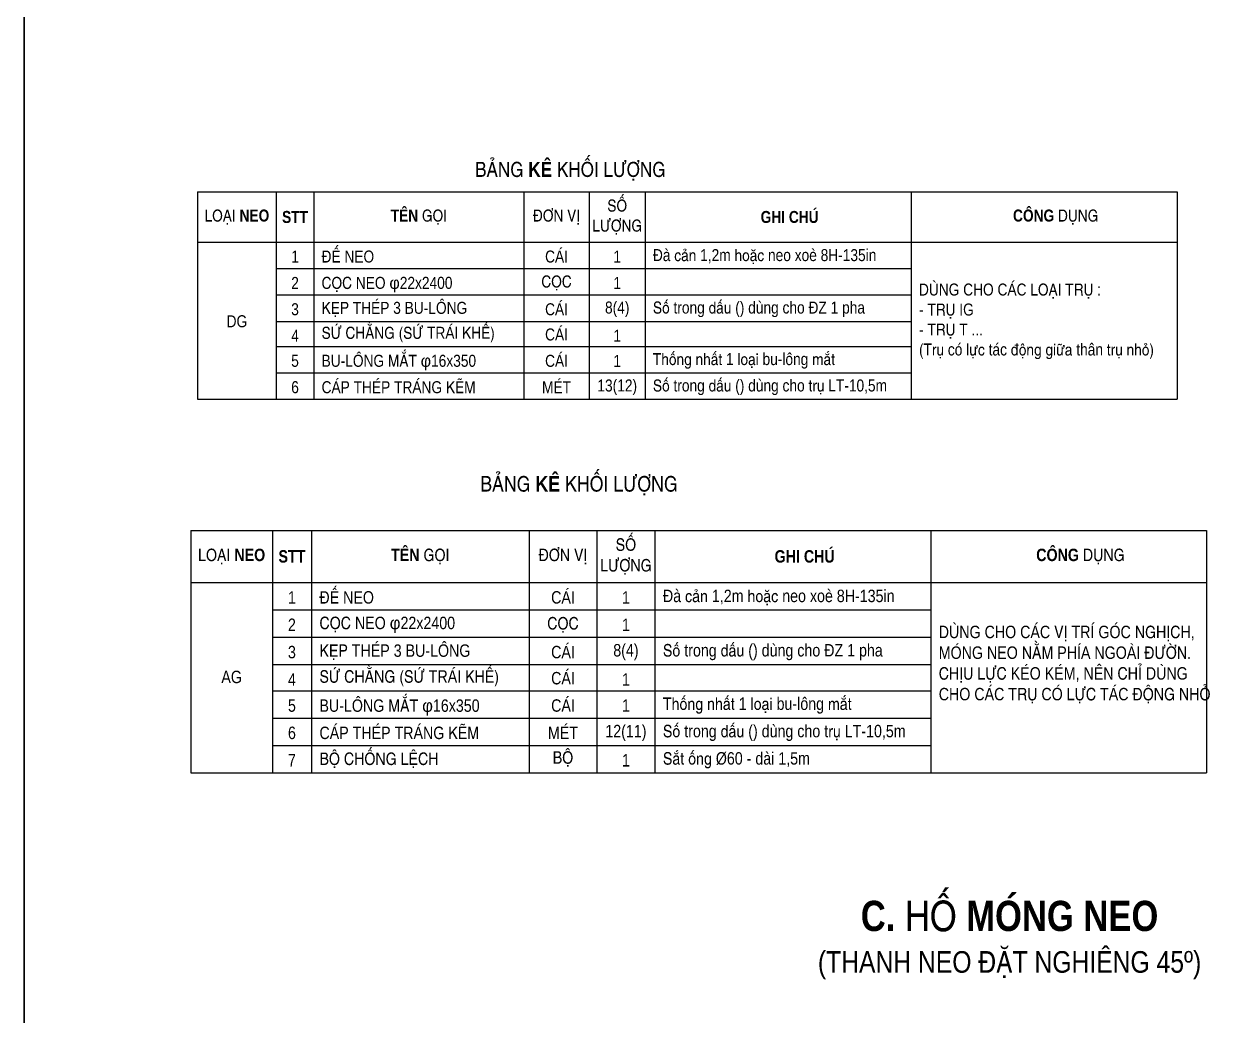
# Model space of a CAD drawing. Header units: millimetres. Extents: x -23083795 to 376618, y 113268 to 3804440.
# Drawn here: x 290304 to 293931, y 119174 to 122153 of the extents above; entities that cross this region are included whole.
import ezdxf

# ---------------------------------------------------------------- set-up
doc = ezdxf.new("R2010")
doc.units = ezdxf.units.MM
doc.header["$LTSCALE"] = 6
doc.layers.add('netlonkhungten', color=32, linetype='Continuous', lineweight=35)
doc.styles.get("Standard").update_dxf_attribs({"font": 'VHELVCN_1.TTF', "height": 60})

msp = doc.modelspace()

# ---------------------------------------------------------------- linework, layer by layer
for p, q in [((290825.40737, 121649.46649), (290825.40737, 121498.16186)), ((291061.57186, 121649.46649), (291061.57186, 121498.16186)), ((291174.83369, 121649.46649), (291174.83369, 121498.16186)), ((291805.84265, 121649.46649), (291805.84265, 121498.16186)), ((292002.49097, 121649.46649), (292002.49097, 121498.16186)), ((292170.71174, 121649.46649), (292170.71174, 121498.16186)), ((292970.33815, 121649.46649), (292970.33815, 121498.16186)), ((292970.33815, 121649.46649), (292970.33815, 121498.16186)), ((293769.96456, 121649.46649), (293769.96456, 121498.16186)), ((290825.40737, 121498.16186), (293769.96456, 121498.16186)), ((290825.40737, 121498.16186), (293769.96456, 121498.16186)), ((290825.40737, 121498.16186), (290825.40737, 121026.23551)), ((291061.57186, 121498.16186), (291061.57186, 121026.23551)), ((291174.83369, 121498.16186), (291174.83369, 121026.23551)), ((291805.84265, 121498.16186), (291805.84265, 121026.23551)), ((292002.49097, 121498.16186), (292002.49097, 121026.23551)), ((292170.71174, 121498.16186), (292170.71174, 121026.23551)), ((292970.33815, 121498.16186), (292970.33815, 121026.23551)), ((292970.33815, 121498.16186), (292970.33815, 121026.23551)), ((293769.96456, 121498.16186), (293769.96456, 121026.23551)), ((291061.57186, 121418.90705), (292970.33815, 121418.90705)), ((291061.57186, 121339.65225), (292970.33815, 121339.65225)), ((291061.57186, 121260.39744), (292970.33815, 121260.39744)), ((291061.57186, 121184.74513), (292970.33815, 121184.74513)), ((291061.57186, 121105.49032), (292970.33815, 121105.49032)), ((290825.40737, 121026.23551), (293769.96456, 121026.23551)), ((290805.28497, 120632.37431), (290805.28497, 119904.11951)), ((291050.1126, 120632.37431), (291050.1126, 119904.11951)), ((291167.52916, 120632.37431), (291167.52916, 119904.11951)), ((291821.68518, 120632.37431), (291821.68518, 119904.11951)), ((292025.54708, 120632.37431), (292025.54708, 119904.11951)), ((292199.93863, 120632.37431), (292199.93863, 119904.11951)), ((293028.89743, 120632.37431), (293028.89743, 119904.11951)), ((293857.85622, 120632.37431), (293857.85622, 119904.11951)), ((293028.89743, 120550.21223), (293028.89743, 119904.11951)), ((290805.28497, 120475.51943), (293857.85622, 120475.51943)), ((291050.1126, 120393.35735), (293028.89743, 120393.35735)), ((291050.1126, 120311.19527), (293028.89743, 120311.19527)), ((291050.1126, 120229.03319), (293028.89743, 120229.03319)), ((291050.1126, 120150.60575), (293028.89743, 120150.60575)), ((291050.1126, 120068.44367), (293028.89743, 120068.44367)), ((291050.1126, 119986.28159), (293028.89743, 119986.28159)), ((290805.28497, 119904.11951), (293857.85622, 119904.11951))]:
    msp.add_line(p, q)
for points in [[(290825.40737, 121649.46649), (291489.23451, 121649.46649), (292267.37261, 121649.46649), (293769.96456, 121649.46649)], [(290805.28497, 120632.37431), (291493.46303, 120632.37431), (292300.14527, 120632.37431), (293857.85622, 120632.37431)]]:
    msp.add_lwpolyline(points)
at = {"layer": 'netlonkhungten'}
msp.add_lwpolyline([(290303.95978, 128659.81248), (310150.10347, 128659.81248), (310150.10347, 114283.45961), (290303.95978, 114283.45961)], close=True, dxfattribs=at)

# ---------------------------------------------------------------- texts
at = {"attachment_point": 5}
for s, insert, char_height, width in [('{\\fVNI-Helve-Condense|b1|i0|c0|p2;BAÛNG KEÂ KHOÁI LÖÔÏNG}', (291945.63743, 121711.38672), 45.03114, 1391.8143095), ('{\\fVNI-Helve-Condense|b1|i0|c0|p2;BAÛNG KEÂ KHOÁI LÖÔÏNG}', (291971.57686, 120766.46475), 46.683, 1442.8696988), ('{\\fVNI-Helve-Condense|b1|i0|c0|p2;C. HOÁ MOÙNG NEO\\P\\fVNI-Helve-Condense|b0|i0|c0|p2;\\H0.7143x;(THANH NEO ÑAËT NGHIEÂNG 45\\fHelvetica Condensed|b0|i0|c0|p32;º\\fVNI-Helve-Condense|b0|i0|c0|p2;)}', (293265.8488, 119401.4246), 90.72, 2002.8266496)]:
    msp.add_mtext(s, dxfattribs=dict(at, insert=insert, char_height=char_height, width=width))
for s, insert, char_height, attachment_point in [('{\\fVNI-Helve-Condense|b1|i0|c0|p2;SOÁ\\PLÖÔÏNG}', (292086.60136, 121573.81418), 36.024912, 5), ('{\\fVNI-Helve-Condense|b1|i0|c0|p2;LOAÏI NEO}', (290943.48962, 121573.81418), 36.024912, 5), ('{\\fVNI-Helve-Condense|b1|i0|c0|p2;STT}', (291118.20278, 121573.81418), 36.024912, 5), ('{\\fVNI-Helve-Condense|b1|i0|c0|p2;TEÂN GOÏI}', (291490.33817, 121573.81418), 36.024912, 5), ('{\\fVNI-Helve-Condense|b1|i0|c0|p2;ÑÔN VÒ}', (291904.16681, 121573.81418), 36.024912, 5), ('{\\fVNI-Helve-Condense|b1|i0|c0|p2;GHI CHUÙ}', (292604.79671, 121573.81418), 36.024912, 5), ('{\\fVNI-Helve-Condense|b1|i0|c0|p2;COÂNG DUÏNG}', (293404.42312, 121573.81418), 36.024912, 5), ('1', (291118.20278, 121454.93197), 36.02491, 5), ('ÑEÁ NEO', (291198.0466, 121454.93197), 36.024912, 4), ('CAÙI', (291904.16681, 121454.93197), 36.024912, 5), ('1', (292086.60136, 121454.93197), 36.02491, 5), ('Ñaø caûn 1,2m hoaëc neo xoeø 8H-135in', (292193.92465, 121454.93197), 36.024912, 4), ('COÏC', (291904.16681, 121375.67716), 36.024912, 5), ('2', (291118.20278, 121375.67716), 36.02491, 5), ('COÏC NEO{\\fHelvetica Condensed|b0|i0|c0|p34; \\fSymbol|b0|i0|c2|p16;f}22x2400', (291198.0466, 121370.61425), 36.024912, 4), ('1', (292086.60136, 121375.67716), 36.02491, 5), ('DUØNG CHO CAÙC LOAÏI TRUÏ :\\P- TRUÏ IG\\P- TRUÏ T ...\\P(Truï coù löïc taùc ñoäng giöõa thaân truï nhoû)', (292993.55106, 121260.39744), 36.024912, 4), ('KEÏP THEÙP 3 BU-LOÂNG', (291198.0466, 121296.42235), 36.024912, 4), ('Soá trong daáu () duøng cho ÑZ 1 pha', (292193.92465, 121296.42235), 36.024912, 4), ('3', (291118.20278, 121296.42235), 36.02491, 5), ('CAÙI', (291904.16681, 121296.42235), 36.024912, 5), ('8(4)', (292086.60136, 121296.42235), 36.024912, 5), ('DG', (290943.48962, 121260.39744), 36.024912, 5), ('SÖÙ CHAÈNG (SÖÙ TRAÙI KHEÁ)', (291198.0466, 121220.77004), 36.024912, 4), ('4', (291118.20278, 121217.16755), 36.02491, 5), ('CAÙI', (291904.16681, 121220.77004), 36.024912, 5), ('1', (292086.60136, 121217.16755), 36.02491, 5), ('5', (291118.20278, 121141.51523), 36.02491, 5), ('BU-LOÂNG MAÉT{\\fHelvetica Condensed|b0|i0|c0|p34; \\fSymbol|b0|i0|c2|p16;f}16x350', (291198.0466, 121136.45233), 36.024912, 4), ('CAÙI', (291904.16681, 121141.51523), 36.024912, 5), ('1', (292086.60136, 121141.51523), 36.02491, 5), ('Thoáng nhaát 1 loaïi bu-loâng maét', (292193.92465, 121141.51523), 36.024912, 4), ('6', (291118.20278, 121062.26043), 36.02491, 5), ('CAÙP THEÙP TRAÙNG KEÕM', (291198.0466, 121062.26043), 36.024912, 4), ('MEÙT', (291904.16681, 121062.26043), 36.024912, 5), ('13(12)', (292086.60136, 121062.26043), 36.024912, 5), ('Soá trong daáu () duøng cho truï LT-10,5m', (292193.92465, 121062.26043), 36.024912, 4), ('{\\fVNI-Helve-Condense|b1|i0|c0|p2;SOÁ\\PLÖÔÏNG}', (292112.74285, 120553.94687), 37.3464, 5), ('{\\fVNI-Helve-Condense|b1|i0|c0|p2;LOAÏI NEO}', (290927.69878, 120553.94687), 37.3464, 5), ('{\\fVNI-Helve-Condense|b1|i0|c0|p2;STT}', (291108.82088, 120553.94687), 37.3464, 5), ('{\\fVNI-Helve-Condense|b1|i0|c0|p2;TEÂN GOÏI}', (291494.60717, 120553.94687), 37.3464, 5), ('{\\fVNI-Helve-Condense|b1|i0|c0|p2;ÑÔN VÒ}', (291923.61613, 120553.94687), 37.3464, 5), ('{\\fVNI-Helve-Condense|b1|i0|c0|p2;GHI CHUÙ}', (292649.94697, 120553.94687), 37.3464, 5), ('{\\fVNI-Helve-Condense|b1|i0|c0|p2;COÂNG DUÏNG}', (293478.90576, 120553.94687), 37.3464, 5), ('ÑEÁ NEO', (291191.59358, 120430.70375), 37.3464, 4), ('CAÙI', (291923.61613, 120430.70375), 37.3464, 5), ('Ñaø caûn 1,2m hoaëc neo xoeø 8H-135in', (292224.00305, 120430.70375), 37.3464, 4), ('1', (291108.82088, 120430.70375), 37.3464, 5), ('1', (292112.74285, 120430.70375), 37.3464, 5), ('2', (291108.82088, 120348.54167), 37.3464, 5), ('COÏC NEO{\\fHelvetica Condensed|b0|i0|c0|p34; \\fSymbol|b0|i0|c2|p16;f}22x2400', (291191.59358, 120348.54167), 37.3464, 4), ('COÏC', (291923.61613, 120348.54167), 37.3464, 5), ('1', (292112.74285, 120348.54167), 37.3464, 5), ('DUØNG CHO CAÙC VÒ TRÍ GOÙC NGHÒCH,\\PMOÙNG NEO NAÈM PHÍA NGOAØI ÑÖÔØN.\\PCHÒU LÖÏC KEÙO KEÙM, NEÂN CHÆ DUØNG \\PCHO CAÙC TRUÏ COÙ LÖÏC TAÙC ÑOÄNG NHOÛ', (293052.96184, 120229.03319), 37.3464, 4), ('3', (291108.82088, 120266.37959), 37.3464, 5), ('KEÏP THEÙP 3 BU-LOÂNG', (291191.59358, 120266.37959), 37.3464, 4), ('CAÙI', (291923.61613, 120266.37959), 37.3464, 5), ('8(4)', (292112.74285, 120266.37959), 37.3464, 5), ('Soá trong daáu () duøng cho ÑZ 1 pha', (292224.00305, 120266.37959), 37.3464, 4), ('AG', (290927.69878, 120191.68679), 37.3464, 5), ('4', (291108.82088, 120184.21751), 37.3464, 5), ('SÖÙ CHAÈNG (SÖÙ TRAÙI KHEÁ)', (291191.59358, 120187.95215), 37.3464, 4), ('CAÙI', (291923.61613, 120187.95215), 37.3464, 5), ('1', (292112.74285, 120184.21751), 37.3464, 5), ('BU-LOÂNG MAÉT{\\fHelvetica Condensed|b0|i0|c0|p34; \\fSymbol|b0|i0|c2|p16;f}16x350', (291191.59358, 120100.18263), 37.3464, 4), ('CAÙI', (291923.61613, 120105.79007), 37.3464, 5), ('Thoáng nhaát 1 loaïi bu-loâng maét', (292224.00305, 120105.79007), 37.3464, 4), ('5', (291108.82088, 120105.79007), 37.3464, 5), ('1', (292112.74285, 120105.79007), 37.3464, 5), ('6', (291108.82088, 120023.62799), 37.3464, 5), ('CAÙP THEÙP TRAÙNG KEÕM', (291191.59358, 120023.62799), 37.3464, 4), ('MEÙT', (291923.61613, 120023.62799), 37.3464, 5), ('12(11)', (292112.74285, 120023.62799), 37.3464, 5), ('Soá trong daáu () duøng cho truï LT-10,5m', (292224.00305, 120023.62799), 37.3464, 4), ('7', (291108.82088, 119941.46591), 37.3464, 5), ('BOÄ CHOÁNG LEÄCH', (291191.59358, 119941.46591), 37.3464, 4), ('BOÄ', (291923.61613, 119945.20055), 37.3464, 5), ('1', (292112.74285, 119941.46591), 37.3464, 5), ('Saét oáng {\\fHelvetica Condensed|b0|i0|c0|p34;Ø}60 - daøi 1,5m', (292224.00305, 119941.46591), 37.3464, 4)]:
    msp.add_mtext(s, dxfattribs=dict(insert=insert, char_height=char_height, attachment_point=attachment_point))

doc.saveas('drawing.dxf')
